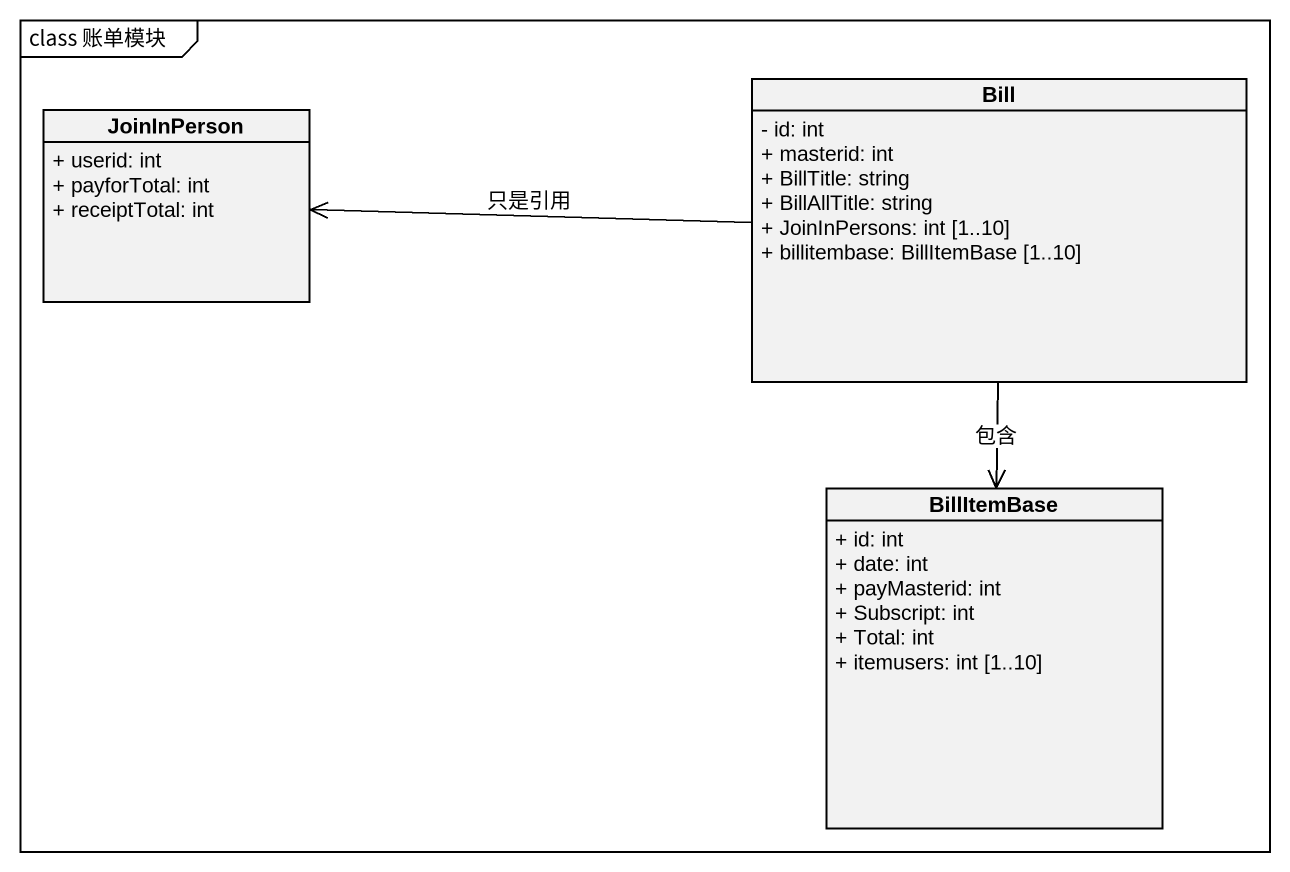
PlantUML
@startuml
mainframe class 账单模块
hide circle
hide empty members
skinparam classAttributeIconSize 0
class JoinInPerson {
  + userid: int
  + payforTotal: int
  + receiptTotal: int
}
class Bill {
  - id: int
  + masterid: int
  + BillTitle: string
  + BillAllTitle: string
  + JoinInPersons: int [1..10]
  + billitembase: BillItemBase [1..10]
}
class BillItemBase {
  + id: int
  + date: int
  + payMasterid: int
  + Subscript: int
  + Total: int
  + itemusers: int [1..10]
}
Bill -left-> JoinInPerson : 只是引用
Bill --> BillItemBase : 包含
@enduml
